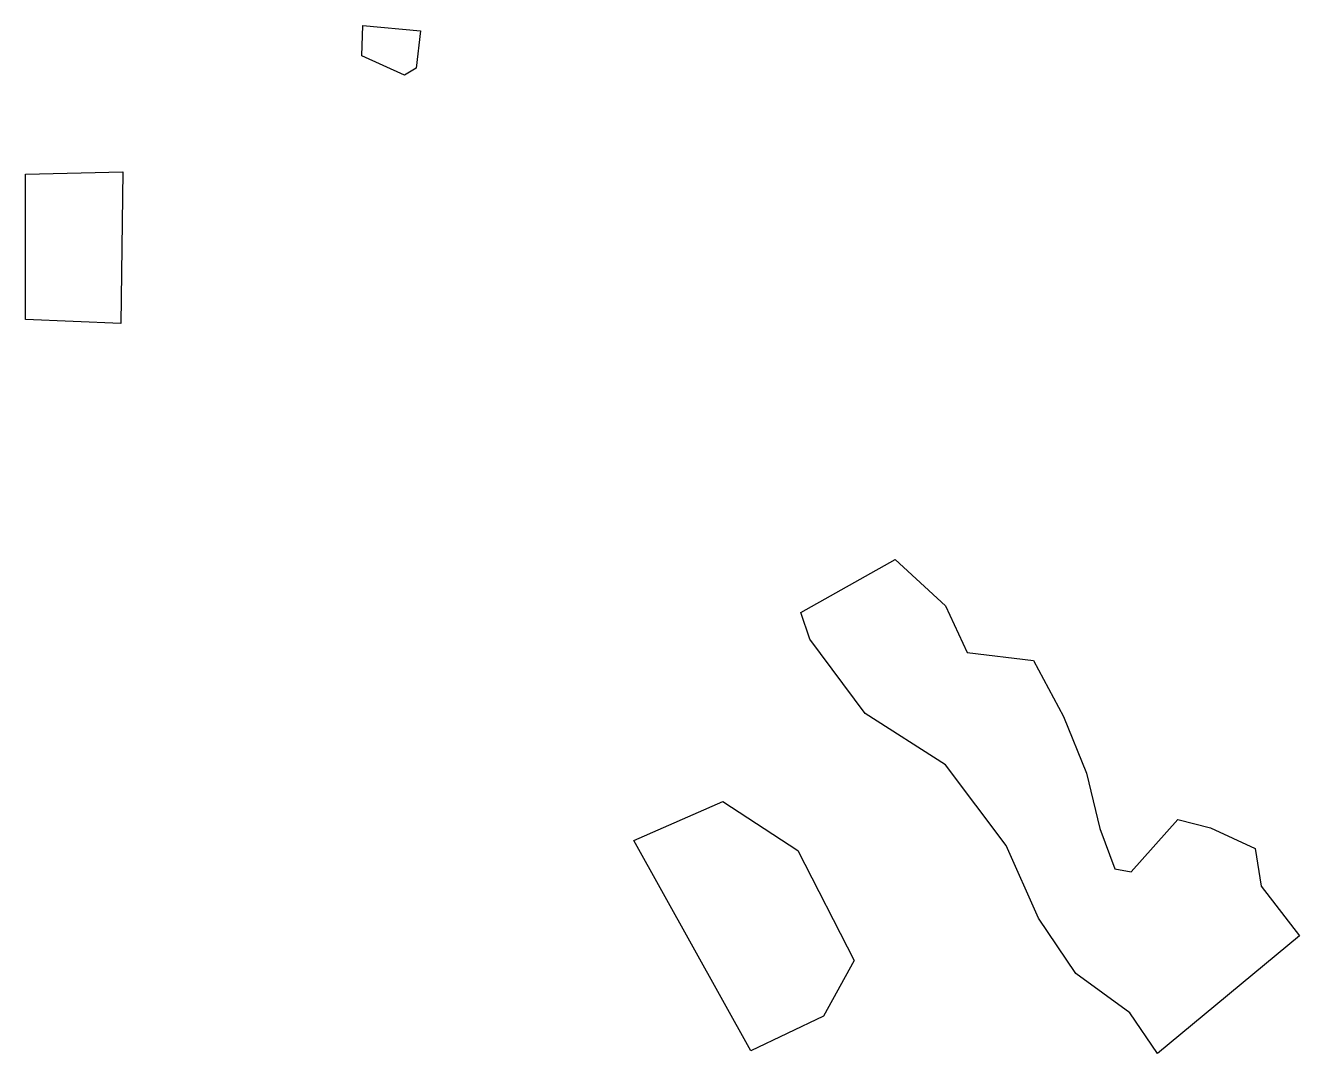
# Model space of a CAD drawing. Header units: inches. Extents: x 115318 to 116776, y 150644 to 151820.
import ezdxf

# ---------------------------------------------------------------- set-up
doc = ezdxf.new("R2010")
doc.units = ezdxf.units.IN
doc.header["$MEASUREMENT"] = 0
doc.layers.add('Activity', color=7, linetype='CONTINUOUS')

msp = doc.modelspace()

# ---------------------------------------------------------------- linework, layer by layer
at = {"layer": 'Activity', "true_color": 0x000000}
for points in [[(115704.3, 151820), (115770.4, 151814), (115765.1, 151771), (115751.9, 151763.1), (115703.3, 151785.3)], [(115318.4, 151649.8), (115429.6, 151652.7), (115427.4, 151479.2), (115318.4, 151483.6)], [(116205.2, 151148.6), (116313.3, 151209.1), (116370.6, 151155.9), (116395.4, 151102.6), (116471.3, 151093.7), (116505.8, 151029.4), (116532, 150964.8), (116547.3, 150901.5), (116564.6, 150855.2), (116583.1, 150851.6), (116636.4, 150911.8), (116673.8, 150902), (116725.1, 150878.4), (116731.8, 150835.4), (116775.7, 150778.4), (116613.2, 150643.9), (116581.6, 150690.4), (116519.9, 150735.6), (116477.2, 150798.8), (116440.1, 150881.9), (116370.6, 150974), (116278.8, 151032.7), (116215.5, 151117.9)], [(116014.2, 150887.7), (116115.9, 150932.2), (116201.7, 150876.2), (116266.2, 150750.2), (116231.2, 150686.5), (116148, 150646.9)]]:
    msp.add_lwpolyline(points, close=True, dxfattribs=at)

doc.saveas('drawing.dxf')
